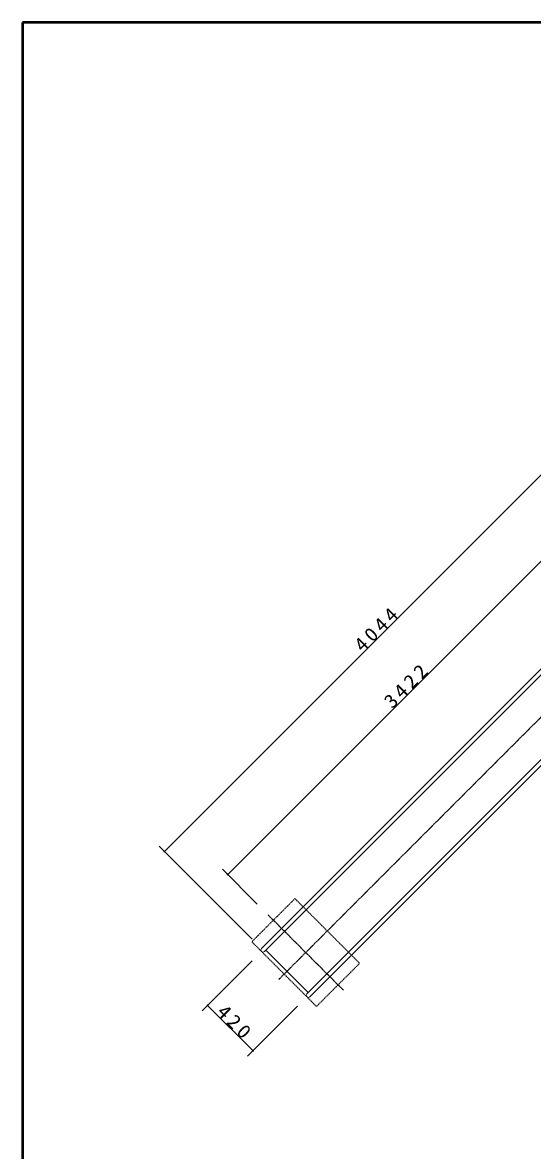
# Model space of a CAD drawing. Units: millimetres at full size. Extents: x -19538 to 12, y -3090 to 13350.
# Drawn here: x -19250 to -15905, y 5952 to 13350 of the extents above; entities that cross this region are included whole.
import ezdxf

# ---------------------------------------------------------------- set-up
doc = ezdxf.new("R2010")
doc.units = ezdxf.units.MM
doc.linetypes.add('USER2', pattern=[6, 3, -1, 1, -1])
doc.linetypes.add('USER4', pattern=[8, 5, -3])
for name, color, linetype, lineweight in [('A3図枠', 7, 'Continuous', 25), ('線', 2, 'Continuous', 25), ('補助', 2, 'Continuous', 13)]:
    doc.layers.add(name, color=color, linetype=linetype, lineweight=lineweight)
doc.styles.add('ＭＳ ゴシック', font='')
doc.styles.get('ＭＳ ゴシック').set_extended_font_data('MS Gothic')

# ---------------------------------------------------------------- blocks, each defined once
blk = doc.blocks.new('dimension_origin')
at = {"color": 0, "linetype": 'Continuous', "lineweight": -2}
blk.add_circle((0, 0), 1.25, dxfattribs=at)

msp = doc.modelspace()

# ---------------------------------------------------------------- linework, layer by layer
at = {"layer": 'A3図枠', "lineweight": 50}
for p, q in [((-19250, 13350), (-19250, 0)), ((0, 13350), (-19250, 13350))]:
    msp.add_line(p, q, dxfattribs=at)
at = {"layer": '線', "color": 20, "linetype": 'USER2'}
for p, q in [((-17569.043, 7073.489), (-14629.069, 10013.463)), ((-17639.643, 7497.863), (-17144.669, 7002.889))]:
    msp.add_line(p, q, dxfattribs=at)
at = {"layer": '線', "color": 7, "lineweight": 13}
for p, q in [((-17682.07, 7276.68), (-15475.38, 9483.37)), ((-17662.836, 7257.447), (-15456.146, 9464.137)), ((-17385.085, 6979.695), (-15178.395, 9186.385)), ((-17365.852, 6960.462), (-15159.162, 9167.152)), ((-17376.529, 6988.251), (-17654.28, 7266.003))]:
    msp.add_line(p, q, dxfattribs=at)
at = {"layer": '線', "color": 4, "linetype": 'USER4'}
msp.add_lwpolyline([(-17321.445, 6896.823), (-17038.603, 7179.665), (-17462.867, 7603.929), (-17745.709, 7321.087)], close=True, dxfattribs=at)
at = {"layer": '線', "color": 7, "lineweight": 13}
for centre in [(-17672.453, 7267.064), (-17375.468, 6970.079)]:
    msp.add_arc(centre, 13.6, 135, 315, dxfattribs=at)
at = {"layer": '補助'}
for p, q in [((-18318.466, 7913.076), (-15458.93, 10772.613)), ((-17903.818, 7762.038), (-15484.196, 10181.661)), ((-17743.164, 7337.774), (-18353.821, 7948.432)), ((-17710.354, 7568.574), (-17939.174, 7797.394)), ((-17743.164, 7196.353), (-18070.978, 6868.538)), ((-17738.638, 6606.909), (-18035.623, 6903.894)), ((-17446.179, 6899.368), (-17773.994, 6571.553))]:
    msp.add_line(p, q, dxfattribs=at)

# ---------------------------------------------------------------- block references
at = {"layer": '補助', "xscale": 3.33, "yscale": 3.33}
for p, rotation in [((-18318.466, 7913.076), 45), ((-17903.818, 7762.038), 45), ((-18035.623, 6903.894), 315), ((-17738.638, 6606.909), 135)]:
    msp.add_blockref('dimension_origin', p, dxfattribs=dict(at, rotation=rotation))

# ---------------------------------------------------------------- texts
at = {"layer": '補助', "char_height": 91.64, "attachment_point": 8, "style": 'ＭＳ ゴシック'}
for s, insert, rotation in [('\\T1.33;\\W1.1;4044', (-16889.405, 9343.552), 45), ('\\T1.33;\\W1.1;3422', (-16694.714, 8972.557), 45), ('\\T1.33;\\W1.1;420', (-17886.424, 6756.108), 315)]:
    msp.add_mtext(s, dxfattribs=dict(at, insert=insert, rotation=rotation))

doc.saveas('drawing.dxf')
